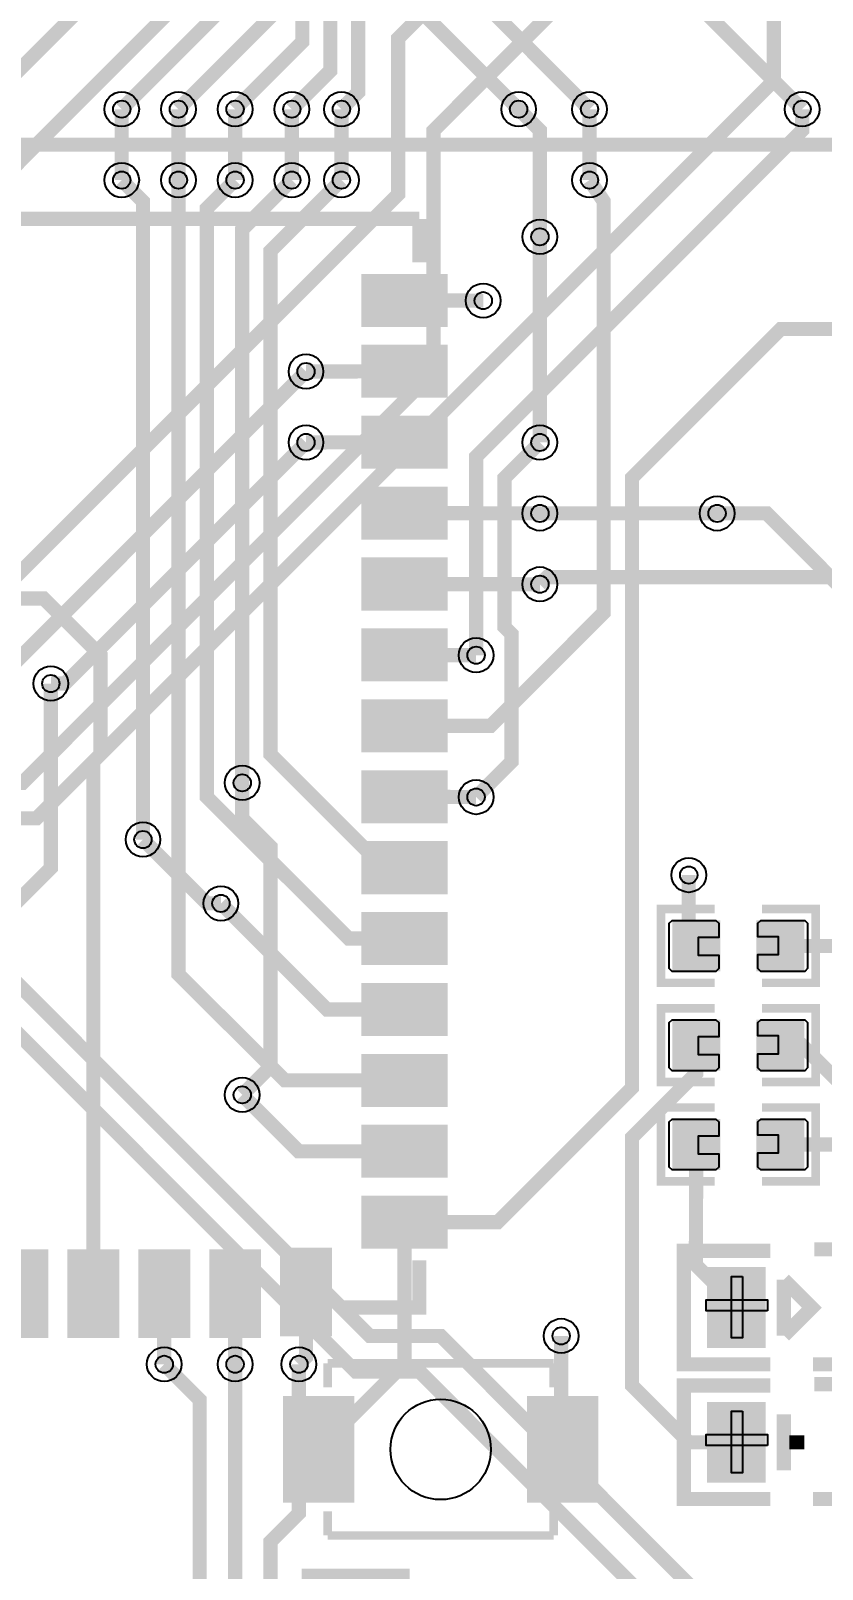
# Model space of a CAD drawing. Header units: millimetres. Extents: x 15.9 to 91, y 37.2 to 108.1.
# Drawn here: x 50.95 to 65.13, y 62.5 to 90.05 of the extents above; entities that cross this region are included whole.
import ezdxf

# ---------------------------------------------------------------- set-up
doc = ezdxf.new("R2010")
doc.units = ezdxf.units.MM
for name, color, linetype, true_color in [('BottomLayer', 7, 'Continuous', 0x0000ff), ('Document', 7, 'Continuous', 0xffffff), ('Hole', 7, 'Continuous', 0x222222), ('Multi-Layer', 7, 'Continuous', 0xc0c0c0), ('TopLayer', 7, 'Continuous', 0xff0000), ('TopPasteMaskLayer', 7, 'Continuous', 0x808080), ('TopSilkLayer', 7, 'Continuous', 0xffcc00), ('TopSolderMaskLayer', 7, 'Continuous', 0x800080)]:
    doc.layers.add(name, color=color, linetype=linetype, true_color=true_color)

msp = doc.modelspace()

# ---------------------------------------------------------------- hatches: boundary and pattern name
at = {"layer": 'TopLayer'}
for points in [[(58.395, 84.772), (56.895, 84.772), (56.895, 85.672), (58.395, 85.672)], [(58.395, 83.502), (56.895, 83.502), (56.895, 84.402), (58.395, 84.402)], [(58.395, 82.232), (56.895, 82.232), (56.895, 83.132), (58.395, 83.132)], [(58.395, 80.962), (56.895, 80.962), (56.895, 81.862), (58.395, 81.862)], [(58.395, 79.692), (56.895, 79.692), (56.895, 80.592), (58.395, 80.592)], [(58.395, 78.422), (56.895, 78.422), (56.895, 79.322), (58.395, 79.322)], [(58.395, 77.152), (56.895, 77.152), (56.895, 78.052), (58.395, 78.052)], [(58.395, 75.882), (56.895, 75.882), (56.895, 76.782), (58.395, 76.782)], [(58.395, 74.612), (56.895, 74.612), (56.895, 75.512), (58.395, 75.512)], [(58.395, 73.342), (56.895, 73.342), (56.895, 74.242), (58.395, 74.242)], [(63.277, 74.092), (63.277, 73.228), (62.471, 73.228), (62.471, 74.092)], [(63.977, 74.092), (63.977, 73.228), (64.784, 73.228), (64.784, 74.092)], [(58.395, 72.072), (56.895, 72.072), (56.895, 72.972), (58.395, 72.972)], [(63.277, 72.314), (63.277, 71.45), (62.471, 71.45), (62.471, 72.314)], [(63.977, 72.314), (63.977, 71.45), (64.784, 71.45), (64.784, 72.314)], [(58.395, 70.802), (56.895, 70.802), (56.895, 71.702), (58.395, 71.702)], [(58.395, 69.532), (56.895, 69.532), (56.895, 70.432), (58.395, 70.432)], [(63.277, 70.536), (63.277, 69.672), (62.471, 69.672), (62.471, 70.536)], [(63.977, 70.536), (63.977, 69.672), (64.784, 69.672), (64.784, 70.536)], [(58.395, 68.262), (56.895, 68.262), (56.895, 69.162), (58.395, 69.162)], [(50.35, 66.682), (50.35, 68.182), (51.25, 68.182), (51.25, 66.682)], [(51.62, 66.682), (51.62, 68.182), (52.52, 68.182), (52.52, 66.682)], [(52.89, 66.682), (52.89, 68.182), (53.79, 68.182), (53.79, 66.682)], [(54.16, 66.682), (54.16, 68.182), (55.06, 68.182), (55.06, 66.682)], [(55.43, 66.712), (55.43, 68.212), (56.33, 68.212), (56.33, 66.712)], [(63.093, 67.883), (64.093, 67.883), (64.093, 66.483), (63.093, 66.483)], [(55.493, 65.573), (56.723, 65.573), (56.723, 63.713), (55.493, 63.713)], [(59.863, 65.573), (61.093, 65.573), (61.093, 63.713), (59.863, 63.713)], [(63.093, 65.47), (64.093, 65.47), (64.093, 64.07), (63.093, 64.07)]]:
    msp.add_hatch(color=256, dxfattribs=at).paths.add_polyline_path(points)
at = {"layer": 'TopPasteMaskLayer'}
for points in [[(58.395, 84.772), (56.895, 84.772), (56.895, 85.672), (58.395, 85.672)], [(58.395, 83.502), (56.895, 83.502), (56.895, 84.402), (58.395, 84.402)], [(58.395, 82.232), (56.895, 82.232), (56.895, 83.132), (58.395, 83.132)], [(58.395, 80.962), (56.895, 80.962), (56.895, 81.862), (58.395, 81.862)], [(58.395, 79.692), (56.895, 79.692), (56.895, 80.592), (58.395, 80.592)], [(58.395, 78.422), (56.895, 78.422), (56.895, 79.322), (58.395, 79.322)], [(58.395, 77.152), (56.895, 77.152), (56.895, 78.052), (58.395, 78.052)], [(58.395, 75.882), (56.895, 75.882), (56.895, 76.782), (58.395, 76.782)], [(58.395, 74.612), (56.895, 74.612), (56.895, 75.512), (58.395, 75.512)], [(58.395, 73.342), (56.895, 73.342), (56.895, 74.242), (58.395, 74.242)], [(58.395, 72.072), (56.895, 72.072), (56.895, 72.972), (58.395, 72.972)], [(58.395, 70.802), (56.895, 70.802), (56.895, 71.702), (58.395, 71.702)], [(58.395, 69.532), (56.895, 69.532), (56.895, 70.432), (58.395, 70.432)], [(58.395, 68.262), (56.895, 68.262), (56.895, 69.162), (58.395, 69.162)], [(50.35, 66.682), (50.35, 68.182), (51.25, 68.182), (51.25, 66.682)], [(51.62, 66.682), (51.62, 68.182), (52.52, 68.182), (52.52, 66.682)], [(52.89, 66.682), (52.89, 68.182), (53.79, 68.182), (53.79, 66.682)], [(54.16, 66.682), (54.16, 68.182), (55.06, 68.182), (55.06, 66.682)], [(55.43, 66.712), (55.43, 68.212), (56.33, 68.212), (56.33, 66.712)], [(63.093, 67.883), (64.093, 67.883), (64.093, 66.483), (63.093, 66.483)], [(55.493, 65.573), (56.723, 65.573), (56.723, 63.713), (55.493, 63.713)], [(59.863, 65.573), (61.093, 65.573), (61.093, 63.713), (59.863, 63.713)], [(63.093, 65.47), (64.093, 65.47), (64.093, 64.07), (63.093, 64.07)]]:
    msp.add_hatch(color=256, dxfattribs=at).paths.add_polyline_path(points)
at = {"layer": 'TopSolderMaskLayer'}
for points in [[(58.42, 84.747), (56.87, 84.747), (56.87, 85.697), (58.42, 85.697)], [(58.42, 83.477), (56.87, 83.477), (56.87, 84.427), (58.42, 84.427)], [(58.42, 82.207), (56.87, 82.207), (56.87, 83.157), (58.42, 83.157)], [(58.42, 80.937), (56.87, 80.937), (56.87, 81.887), (58.42, 81.887)], [(58.42, 79.667), (56.87, 79.667), (56.87, 80.617), (58.42, 80.617)], [(58.42, 78.397), (56.87, 78.397), (56.87, 79.347), (58.42, 79.347)], [(58.42, 77.127), (56.87, 77.127), (56.87, 78.077), (58.42, 78.077)], [(58.42, 75.857), (56.87, 75.857), (56.87, 76.807), (58.42, 76.807)], [(58.42, 74.587), (56.87, 74.587), (56.87, 75.537), (58.42, 75.537)], [(58.42, 73.317), (56.87, 73.317), (56.87, 74.267), (58.42, 74.267)], [(63.303, 74.118), (63.303, 73.203), (62.445, 73.203), (62.445, 74.118)], [(63.952, 74.118), (63.952, 73.203), (64.809, 73.203), (64.809, 74.118)], [(58.42, 72.047), (56.87, 72.047), (56.87, 72.997), (58.42, 72.997)], [(63.303, 72.34), (63.303, 71.425), (62.445, 71.425), (62.445, 72.34)], [(63.952, 72.34), (63.952, 71.425), (64.809, 71.425), (64.809, 72.34)], [(58.42, 70.777), (56.87, 70.777), (56.87, 71.727), (58.42, 71.727)], [(63.303, 70.562), (63.303, 69.647), (62.445, 69.647), (62.445, 70.562)], [(63.952, 70.562), (63.952, 69.647), (64.809, 69.647), (64.809, 70.562)], [(58.42, 69.507), (56.87, 69.507), (56.87, 70.457), (58.42, 70.457)], [(58.42, 68.237), (56.87, 68.237), (56.87, 69.187), (58.42, 69.187)], [(50.335, 66.64), (50.335, 68.224), (51.265, 68.224), (51.265, 66.64)], [(51.605, 66.64), (51.605, 68.224), (52.535, 68.224), (52.535, 66.64)], [(52.875, 66.64), (52.875, 68.224), (53.805, 68.224), (53.805, 66.64)], [(54.145, 66.64), (54.145, 68.224), (55.075, 68.224), (55.075, 66.64)], [(55.415, 66.67), (55.415, 68.254), (56.345, 68.254), (56.345, 66.67)], [(63.067, 67.908), (64.118, 67.908), (64.118, 66.458), (63.067, 66.458)], [(55.468, 65.599), (56.749, 65.599), (56.749, 63.688), (55.468, 63.688)], [(59.838, 65.599), (61.118, 65.599), (61.118, 63.688), (59.838, 63.688)], [(63.067, 65.495), (64.118, 65.495), (64.118, 64.045), (63.067, 64.045)], [(57.738, 62.507), (57.738, 61.243), (55.801, 61.243), (55.801, 62.507)]]:
    msp.add_hatch(color=256, dxfattribs=at).paths.add_polyline_path(points)

# ---------------------------------------------------------------- linework, layer by layer
at = {"layer": 'BottomLayer', "const_width": 0.254}
for points in [[(59.182, 100.711), (59.182, 97.79), (41.529, 80.137), (38.862, 80.137)], [(61.341, 97.155), (60.198, 97.155), (40.894, 77.851), (38.862, 77.851)], [(63.5, 95.885), (57.531, 89.916), (57.531, 87.122), (47.625, 77.216), (38.608, 77.216), (37.973, 76.581), (37.973, 76.073), (38.862, 75.184), (38.862, 75.057)], [(38.862, 76.327), (38.862, 75.946), (51.054, 75.946), (64.262, 89.154), (64.262, 93.091)], [(62.357, 92.456), (58.166, 88.265), (58.166, 83.947), (50.8, 76.581), (42.164, 76.581)], [(52.578, 88.646), (52.578, 87.376)], [(53.594, 88.646), (53.594, 87.376)], [(54.61, 88.646), (54.61, 87.376)], [(55.626, 88.646), (55.626, 87.376)], [(56.515, 88.646), (56.515, 87.376)], [(64.77, 88.646), (64.77, 88.265), (58.928, 82.423), (58.928, 78.867)], [(59.69, 88.646), (60.071, 88.265), (60.071, 86.36)], [(60.96, 88.646), (60.96, 87.376)], [(55.88, 83.947), (50.546, 78.613), (50.546, 77.851)], [(55.88, 82.677), (51.562, 78.359), (51.308, 78.359)], [(60.071, 82.677), (59.436, 82.042), (59.436, 79.375), (59.563, 79.248), (59.563, 76.962), (58.928, 76.327)], [(60.071, 81.407), (63.246, 81.407)], [(60.071, 80.137), (60.198, 80.264), (66.421, 80.264)], [(54.737, 70.993), (55.245, 71.501), (55.245, 75.438), (54.737, 75.946), (54.737, 76.581)], [(52.959, 75.565), (54.102, 74.422), (54.356, 74.422)], [(65.786, 59.182), (58.293, 66.675), (57.023, 66.675), (48.641, 75.057), (38.862, 75.057)], [(65.786, 58.166), (57.912, 66.04), (56.769, 66.04), (48.387, 74.422), (41.402, 74.422)], [(53.34, 66.167), (53.975, 65.532), (53.975, 60.833), (49.149, 56.007), (38.354, 56.007), (37.973, 56.388), (33.909, 56.388), (32.385, 54.864), (32.385, 54.737)], [(33.528, 51.562), (36.957, 54.991), (50.927, 54.991), (55.245, 59.309), (55.245, 62.992), (55.753, 63.5), (55.753, 66.167)], [(34.29, 55.499), (50.292, 55.499), (54.61, 59.817), (54.61, 66.167)]]:
    msp.add_lwpolyline(points, dxfattribs=at)
at = {"layer": 'Document'}
for points in [[(63.702, 67.739), (63.702, 66.639), (63.502, 66.639), (63.502, 67.739)], [(64.149, 67.124), (63.049, 67.124), (63.049, 67.324), (64.149, 67.324)], [(63.702, 65.326), (63.702, 64.226), (63.502, 64.226), (63.502, 65.326)], [(64.149, 64.711), (63.049, 64.711), (63.049, 64.911), (64.149, 64.911)]]:
    msp.add_lwpolyline(points, close=True, dxfattribs=at)
at = {"layer": 'Hole'}
for centre in [(52.578, 88.646), (53.594, 88.646), (54.61, 88.646), (55.626, 88.646), (56.515, 88.646), (59.69, 88.646), (60.96, 88.646), (64.77, 88.646), (52.578, 87.376), (53.594, 87.376), (54.61, 87.376), (55.626, 87.376), (56.515, 87.376), (60.96, 87.376), (60.071, 86.36), (59.055, 85.217), (55.88, 83.947), (55.88, 82.677), (60.071, 82.677), (60.071, 81.407), (63.246, 81.407), (60.071, 80.137), (58.928, 78.867), (51.308, 78.359), (54.737, 76.581), (58.928, 76.327), (52.959, 75.565), (62.738, 74.93), (54.356, 74.422), (54.737, 70.993), (60.452, 66.675), (53.34, 66.167), (54.61, 66.167), (55.753, 66.167)]:
    msp.add_circle(centre, 0.155, dxfattribs=at)
at = {"layer": 'Multi-Layer'}
for centre in [(52.578, 88.646), (53.594, 88.646), (54.61, 88.646), (55.626, 88.646), (56.515, 88.646), (59.69, 88.646), (60.96, 88.646), (64.77, 88.646), (52.578, 87.376), (53.594, 87.376), (54.61, 87.376), (55.626, 87.376), (56.515, 87.376), (60.96, 87.376), (60.071, 86.36), (59.055, 85.217), (55.88, 83.947), (55.88, 82.677), (60.071, 82.677), (60.071, 81.407), (63.246, 81.407), (60.071, 80.137), (58.928, 78.867), (51.308, 78.359), (54.737, 76.581), (58.928, 76.327), (52.959, 75.565), (62.738, 74.93), (54.356, 74.422), (54.737, 70.993), (60.452, 66.675), (53.34, 66.167), (54.61, 66.167), (55.753, 66.167)]:
    msp.add_circle(centre, 0.31, dxfattribs=at)
at = {"layer": 'TopLayer', "const_width": 0.254}
for points in [[(52.578, 88.646), (54.815, 90.883), (54.815, 99.009)], [(53.594, 88.646), (55.315, 90.367), (55.315, 99.009)], [(54.61, 88.646), (55.815, 89.851), (55.815, 99.009)], [(55.626, 88.646), (56.315, 89.335), (56.315, 99.009)], [(56.815, 99.009), (56.815, 88.946), (56.515, 88.646)], [(57.815, 99.009), (57.815, 90.521), (59.69, 88.646)], [(60.96, 88.646), (58.815, 90.791), (58.815, 99.008)], [(59.815, 99.008), (59.815, 93.601), (64.77, 88.646)], [(67.96, 88.011), (46.355, 88.011), (41.026, 82.682), (40.145, 82.682)], [(52.578, 87.376), (52.959, 86.995), (52.959, 75.565)], [(53.594, 87.376), (53.594, 73.152), (55.504, 71.252), (57.645, 71.252)], [(54.61, 87.376), (54.102, 86.868), (54.102, 76.327), (56.647, 73.792), (57.645, 73.792)], [(55.626, 87.376), (54.737, 86.487), (54.737, 76.581)], [(56.515, 87.376), (55.245, 86.106), (55.245, 77.089), (57.272, 75.062), (57.645, 75.062)], [(57.645, 77.602), (59.187, 77.602), (61.214, 79.629), (61.214, 86.995), (60.96, 87.376)], [(60.071, 86.36), (60.071, 82.677)], [(57.645, 85.222), (59.055, 85.217)], [(67.961, 84.709), (64.389, 84.709), (61.722, 82.042), (61.722, 71.12), (59.314, 68.712), (57.645, 68.712)], [(57.645, 83.952), (55.88, 83.947)], [(57.645, 82.682), (55.88, 82.677)], [(60.071, 81.407), (57.645, 81.412)], [(67.735, 79.264), (66.278, 79.264), (64.135, 81.407), (63.246, 81.407)], [(60.071, 80.137), (57.645, 80.142)], [(45.847, 79.883), (51.181, 79.883), (52.197, 78.867), (52.197, 77.089), (52.07, 76.962), (52.07, 67.432)], [(58.928, 78.867), (57.645, 78.872)], [(42.799, 69.215), (46.736, 73.152), (49.403, 73.152), (51.308, 75.057), (51.308, 78.359)], [(58.928, 76.327), (57.645, 76.332)], [(62.874, 73.66), (62.738, 73.796), (62.738, 74.93)], [(54.356, 74.422), (56.256, 72.522), (57.645, 72.522)], [(67.577, 72.644), (66.675, 72.644), (65.659, 73.66), (64.38, 73.66)], [(62.874, 71.882), (62.874, 71.383), (61.722, 70.231), (61.722, 65.786), (62.738, 64.77), (63.593, 64.77)], [(66.548, 70.104), (64.77, 71.882), (64.38, 71.882)], [(54.737, 70.993), (55.748, 69.982), (57.645, 69.982)], [(62.873, 70.104), (62.865, 67.945), (63.594, 67.219), (63.594, 67.183)], [(66.548, 70.104), (64.38, 70.104)], [(56.108, 64.643), (57.645, 66.18), (57.645, 68.712)], [(53.34, 66.167), (53.34, 67.432)], [(54.61, 66.167), (54.61, 67.432)], [(55.753, 66.167), (55.88, 66.294), (55.88, 67.462)], [(60.478, 64.643), (60.452, 64.669), (60.452, 66.675)]]:
    msp.add_lwpolyline(points, dxfattribs=at)
at = {"layer": 'TopPasteMaskLayer'}
for points in [[(62.432, 73.21), (63.232, 73.21), (63.282, 73.26), (63.282, 73.488), (62.912, 73.488), (62.912, 73.818), (63.282, 73.818), (63.282, 74.06), (63.232, 74.11), (62.432, 74.11), (62.382, 74.06), (62.382, 73.26)], [(64.822, 74.11), (64.022, 74.11), (63.972, 74.06), (63.972, 73.832), (64.342, 73.832), (64.342, 73.502), (63.972, 73.502), (63.972, 73.26), (64.022, 73.21), (64.822, 73.21), (64.872, 73.26), (64.872, 74.06)], [(62.432, 71.432), (63.232, 71.432), (63.282, 71.482), (63.282, 71.71), (62.912, 71.71), (62.912, 72.04), (63.282, 72.04), (63.282, 72.282), (63.232, 72.332), (62.432, 72.332), (62.382, 72.282), (62.382, 71.482)], [(64.822, 72.332), (64.022, 72.332), (63.972, 72.282), (63.972, 72.054), (64.342, 72.054), (64.342, 71.724), (63.972, 71.724), (63.972, 71.482), (64.022, 71.432), (64.822, 71.432), (64.872, 71.482), (64.872, 72.282)], [(62.432, 69.654), (63.232, 69.654), (63.282, 69.704), (63.282, 69.932), (62.912, 69.932), (62.912, 70.262), (63.282, 70.262), (63.282, 70.504), (63.232, 70.554), (62.432, 70.554), (62.382, 70.504), (62.382, 69.704)], [(64.822, 70.554), (64.022, 70.554), (63.972, 70.504), (63.972, 70.276), (64.342, 70.276), (64.342, 69.946), (63.972, 69.946), (63.972, 69.704), (64.022, 69.654), (64.822, 69.654), (64.872, 69.704), (64.872, 70.504)]]:
    msp.add_lwpolyline(points, close=True, dxfattribs=at)
at = {"layer": 'TopSilkLayer'}
for points, const_width in [([(39.895, 86.683), (57.912, 86.682)], 0.254), ([(57.912, 85.903), (57.912, 86.682)], 0.254), ([(63.201, 74.321), (62.242, 74.321), (62.242, 73), (63.201, 73)], 0.152), ([(64.053, 74.321), (65.012, 74.321), (65.012, 73), (64.053, 73)], 0.152), ([(63.201, 72.543), (62.242, 72.543), (62.242, 71.222), (63.201, 71.222)], 0.152), ([(64.053, 72.543), (65.012, 72.543), (65.012, 71.222), (64.053, 71.222)], 0.152), ([(63.201, 70.765), (62.242, 70.765), (62.242, 69.444), (63.201, 69.444)], 0.152), ([(64.053, 70.765), (65.012, 70.765), (65.012, 69.444), (64.053, 69.444)], 0.152), ([(64.987, 68.226), (66.461, 68.226), (66.867, 67.819), (66.867, 66.549), (66.486, 66.168), (64.962, 66.168)], 0.254), ([(56.561, 67.183), (57.912, 67.183), (57.912, 68.031)], 0.254), ([(64.2, 68.2), (62.65, 68.2), (62.65, 66.168), (64.2, 66.168)], 0.254), ([(64.443, 66.683), (64.843, 67.083), (64.943, 67.183), (64.843, 67.283), (64.443, 67.683)], 0.254), ([(64.443, 66.683), (64.443, 67.683)], 0.254), ([(60.319, 66.184), (56.267, 66.184)], 0.152), ([(56.267, 66.184), (56.267, 65.753)], 0.152), ([(60.319, 66.184), (60.319, 65.753)], 0.152), ([(64.2, 65.787), (62.65, 65.787), (62.65, 63.755), (64.2, 63.755)], 0.254), ([(64.987, 65.813), (66.461, 65.813), (66.867, 65.406), (66.867, 64.136), (66.486, 63.755), (64.962, 63.755)], 0.254), ([(64.443, 64.27), (64.443, 65.27)], 0.254), ([(64.543, 64.77), (64.812, 64.77)], 0.254), ([(56.267, 63.102), (56.267, 63.533)], 0.152), ([(60.319, 63.533), (60.319, 63.102)], 0.152), ([(60.319, 63.102), (56.267, 63.102)], 0.152)]:
    msp.add_lwpolyline(points, dxfattribs=dict(at, const_width=const_width))
msp.add_circle((58.293, 64.643), 0.9, dxfattribs=at)

doc.saveas('drawing.dxf')
